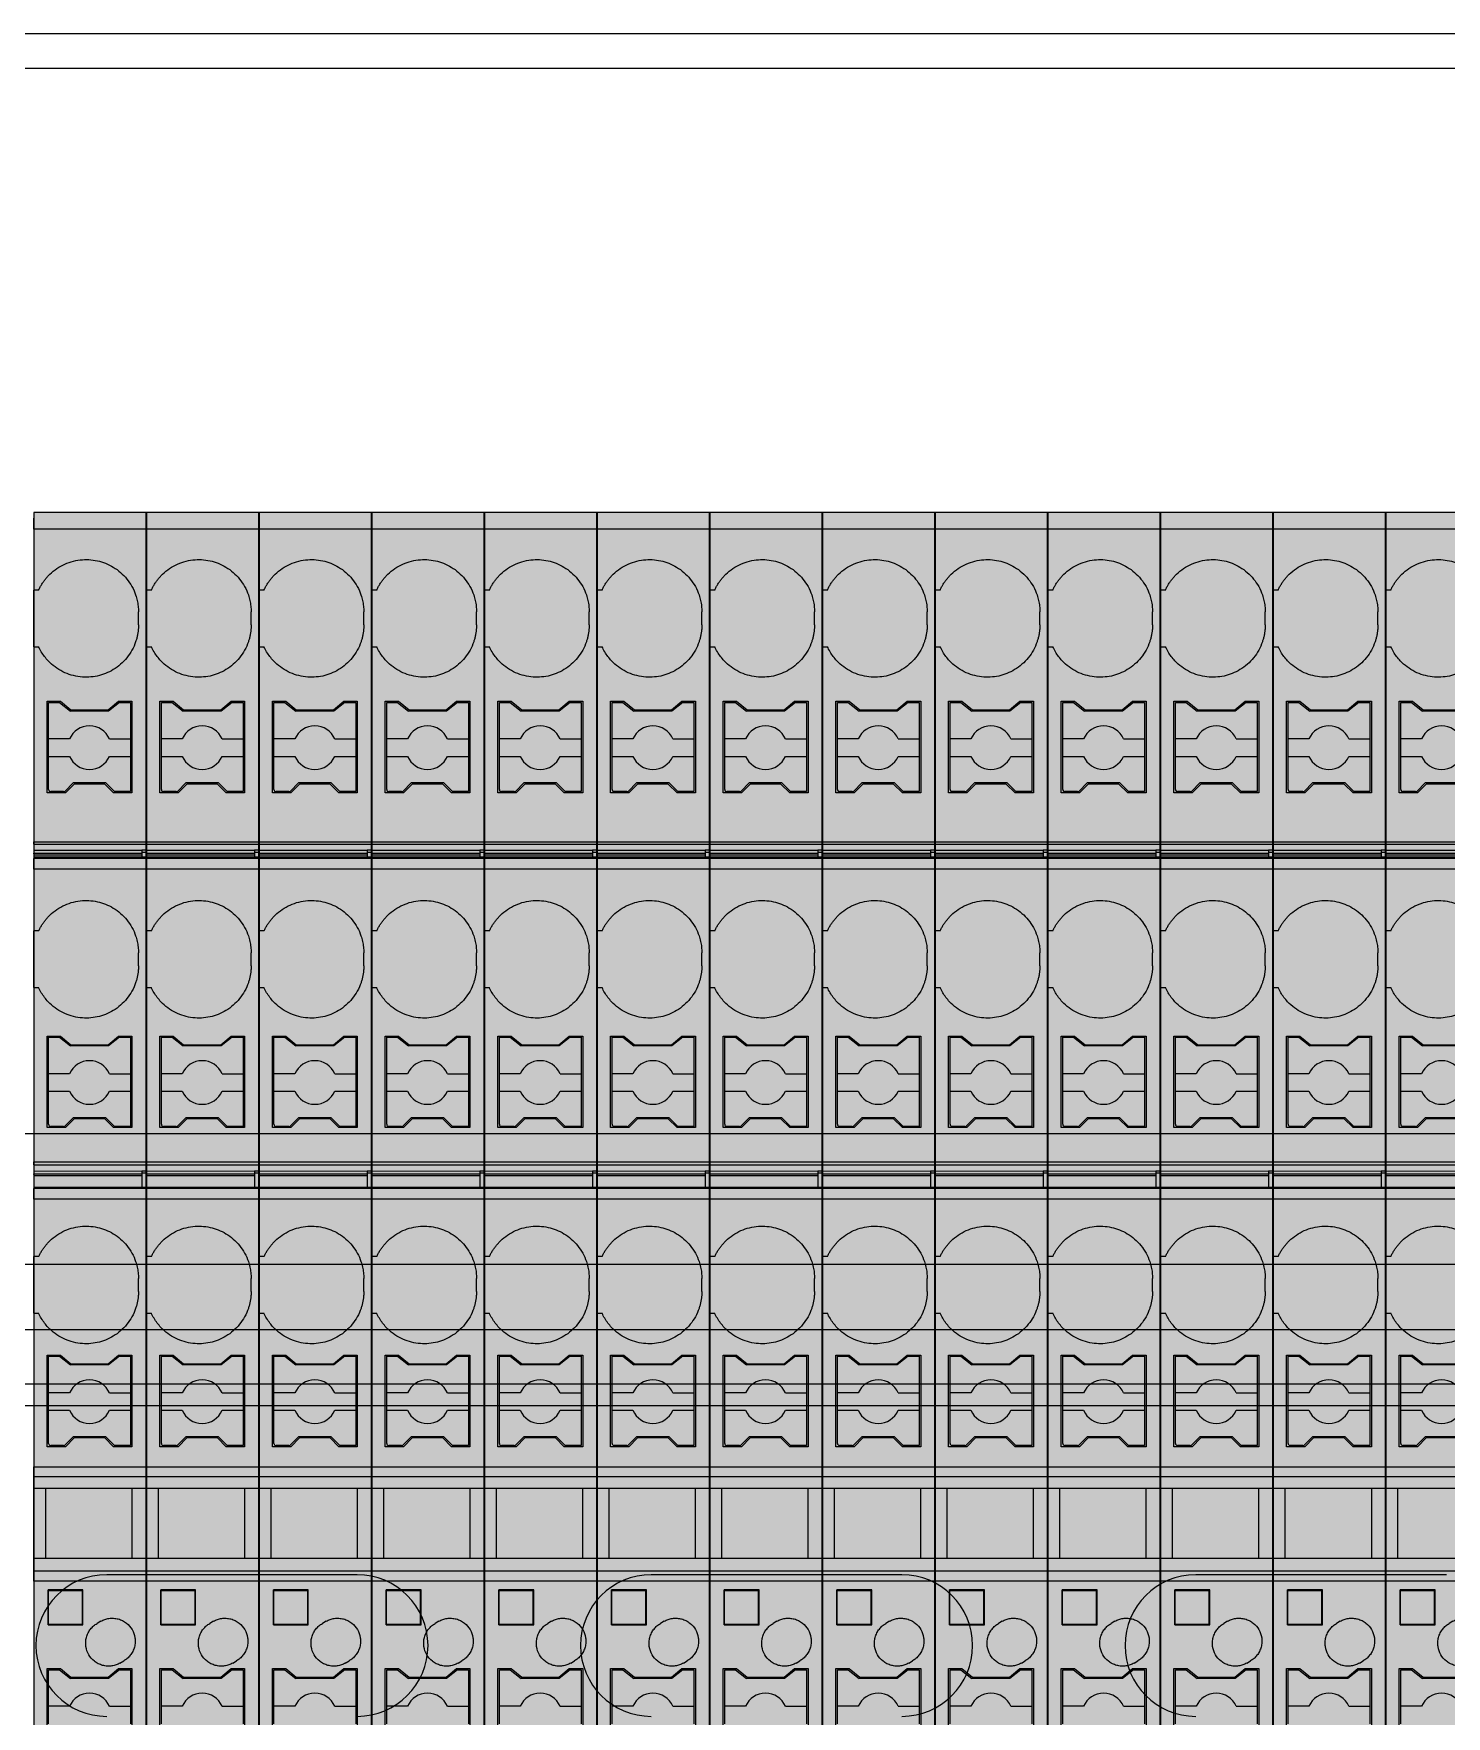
# Model space of a CAD drawing. Header units: millimetres. Extents: x -559267 to 5835, y 0 to 209897.
# Drawn here: x 1637.4 to 1702.3, y 3883.8 to 3961.1 of the extents above; entities that cross this region are included whole.
import ezdxf

# ---------------------------------------------------------------- set-up
doc = ezdxf.new("R2010")
doc.units = ezdxf.units.MM

# ---------------------------------------------------------------- blocks, each defined once
blk = doc.blocks.new('A$Cef57175d')
at = {"color": 7, "linetype": 'Continuous', "lineweight": 25}
for p, q in [((20, 148), (530, 148)), ((530, 146.4), (20, 146.4)), ((509.5, 97.5), (40.5, 97.5)), ((509.5, 91.5), (40.5, 91.5)), ((509.5, 86), (40.5, 86)), ((243.25, 77.25), (231.75, 77.25)), ((268.25, 77.25), (256.75, 77.25)), ((293.25, 77.25), (281.75, 77.25))]:
    blk.add_line(p, q, dxfattribs=at)
at = {"color": 8, "linetype": 'Continuous', "lineweight": 25}
for p, q in [((509.5, 88.5), (40.5, 88.5)), ((509.5, 85), (40.5, 85))]:
    blk.add_line(p, q, dxfattribs=at)
at = {"color": 7, "linetype": 'Continuous', "lineweight": 25}
for centre, start, end in [((231.75, 74), 90, 270), ((243.25, 74), 0, 90), ((256.75, 74), 90, 270), ((268.25, 74), 0, 90), ((281.75, 74), 90, 270), ((243.25, 74), 270, 0), ((268.25, 74), 270, 0)]:
    blk.add_arc(centre, 3.25, start, end, dxfattribs=at)
blk = doc.blocks.new('*U227')
blk.add_blockref('A$Cef57175d', (-12.005, 536.234))
blk = doc.blocks.new('VPR-2.5-3L-GY')
at = {"true_color": 0xc7c8ca}
h = blk.add_hatch(color=9, dxfattribs=at)
h.dxf.hatch_style = 1
h.paths.add_polyline_path([(5.15, 51.291), (0, 51.291), (0, -51.291), (5.15, -51.291)])
at = {"true_color": 0xcd6928}
h = blk.add_hatch(color=32, dxfattribs=at)
h.dxf.hatch_style = 1
h.paths.add_polyline_path([(4.502, 42.63), (3.881, 42.63), (3.402, 42.23), (1.702, 42.23), (1.214, 42.63), (0.602, 42.63), (0.602, 38.43), (1.443, 38.43), (1.843, 38.83), (3.26, 38.83), (3.66, 38.43), (4.502, 38.43)])
h = blk.add_hatch(color=32, dxfattribs=at)
h.dxf.hatch_style = 1
h.paths.add_polyline_path([(4.502, 27.257), (3.881, 27.257), (3.402, 26.857), (1.702, 26.857), (1.214, 27.257), (0.602, 27.257), (0.602, 23.057), (1.443, 23.057), (1.843, 23.457), (3.26, 23.457), (3.66, 23.057), (4.502, 23.057)])
h = blk.add_hatch(color=32, dxfattribs=at)
h.dxf.hatch_style = 1
h.paths.add_polyline_path([(4.502, 12.608), (3.881, 12.608), (3.402, 12.208), (1.702, 12.208), (1.214, 12.608), (0.602, 12.608), (0.602, 8.408), (1.443, 8.408), (1.843, 8.808), (3.26, 8.808), (3.66, 8.408), (4.502, 8.408)])
h = blk.add_hatch(color=32, dxfattribs=at)
h.dxf.hatch_style = 1
h.paths.add_polyline_path([(4.502, -1.779), (3.881, -1.779), (3.402, -2.179), (1.702, -2.179), (1.214, -1.779), (0.602, -1.779), (0.602, -5.979), (1.443, -5.979), (1.843, -5.579), (3.26, -5.579), (3.66, -5.979), (4.502, -5.979)])
at = {"color": 7, "linetype": 'Continuous', "lineweight": 25}
for p, q in [((5.15, 51.291), (0, 51.291)), ((0, 51.227), (0, 51.125)), ((5.15, 51.125), (5.15, 51.227)), ((5.15, 50.533), (0, 50.533)), ((0, 50.533), (0, 47.733)), ((5.15, 50.533), (5.15, 36.183)), ((0.218, 47.733), (0, 47.733)), ((0, 45.133), (0, 47.733)), ((4.8, 46.133), (4.8, 46.733)), ((0, 45.133), (0.218, 45.133)), ((0, 45.133), (0, 36.183)), ((0.677, 40.9), (0.677, 42.58)), ((0.677, 42.58), (1.177, 42.58)), ((1.177, 42.58), (1.677, 42.18)), ((3.927, 42.58), (3.427, 42.18)), ((3.927, 42.58), (4.427, 42.58)), ((4.427, 42.58), (4.427, 40.9)), ((3.427, 42.18), (1.677, 42.18)), ((1.635, 40.9), (0.677, 40.9)), ((0.677, 40.1), (0.677, 40.9)), ((3.468, 40.9), (4.427, 40.9)), ((4.427, 40.9), (4.427, 40.1)), ((0.677, 38.58), (0.677, 40.1)), ((0.677, 40.1), (1.635, 40.1)), ((3.468, 40.1), (4.427, 40.1)), ((4.427, 40.1), (4.427, 38.48)), ((1.802, 38.88), (1.431, 38.509)), ((3.302, 38.88), (1.802, 38.88)), ((3.702, 38.48), (3.302, 38.88)), ((1.36, 38.48), (0.777, 38.48)), ((4.427, 38.48), (3.702, 38.48)), ((0, 36.183), (5.15, 36.183)), ((0, 36.065), (5.15, 36.065)), ((0, 36.065), (0, 35.796)), ((0, 35.796), (4.95, 35.791)), ((0, 35.656), (4.95, 35.656)), ((0, 35.656), (0, 35.651)), ((0, 35.651), (4.95, 35.651)), ((4.95, 35.562), (0, 35.562)), ((5.15, 35.791), (4.95, 35.791)), ((5.15, 35.688), (4.95, 35.688)), ((4.95, 35.688), (4.95, 35.465)), ((5.15, 35.855), (5.15, 36.065)), ((5.15, 35.855), (5.15, 35.791)), ((5.15, 35.791), (5.15, 35.688)), ((5.15, 35.688), (5.15, 35.524)), ((5.15, 35.465), (0, 35.465)), ((5.15, 35.415), (0, 35.415)), ((5.15, 34.918), (0, 34.918)), ((0, 34.918), (0, 32.083)), ((5.15, 34.918), (5.15, 21.483)), ((0.218, 32.083), (0, 32.083)), ((0, 29.483), (0, 32.083)), ((4.8, 30.483), (4.8, 31.083)), ((0, 29.483), (0.218, 29.483)), ((0, 29.483), (0, 21.483)), ((0.677, 25.527), (0.677, 27.207)), ((0.677, 27.207), (1.177, 27.207)), ((1.177, 27.207), (1.677, 26.807)), ((3.927, 27.207), (3.427, 26.807)), ((3.927, 27.207), (4.427, 27.207)), ((4.427, 27.207), (4.427, 25.527)), ((3.427, 26.807), (1.677, 26.807)), ((1.635, 25.527), (0.677, 25.527)), ((0.677, 24.727), (0.677, 25.527)), ((3.468, 25.527), (4.427, 25.527)), ((4.427, 25.527), (4.427, 24.727)), ((0.677, 23.207), (0.677, 24.727)), ((0.677, 24.727), (1.635, 24.727)), ((3.468, 24.727), (4.427, 24.727)), ((4.427, 24.727), (4.427, 23.107)), ((1.802, 23.507), (1.431, 23.136)), ((3.302, 23.507), (1.802, 23.507)), ((3.702, 23.107), (3.302, 23.507)), ((1.36, 23.107), (0.777, 23.107)), ((4.427, 23.107), (3.702, 23.107)), ((0, 21.483), (5.15, 21.483)), ((0, 21.352), (5.15, 21.352)), ((0, 21.352), (0, 21.067)), ((0, 21.067), (4.95, 21.062)), ((0, 20.933), (4.95, 20.933)), ((0, 20.933), (0, 20.93)), ((0, 20.93), (4.95, 20.93)), ((5.15, 21.062), (4.95, 21.062)), ((5.15, 20.958), (4.95, 20.958)), ((4.95, 20.958), (4.95, 20.301)), ((5.15, 21.128), (5.15, 21.352)), ((5.15, 21.128), (5.15, 21.062)), ((5.15, 20.958), (5.15, 20.357)), ((4.95, 20.848), (0, 20.848)), ((0, 20.848), (0, 20.416)), ((5.15, 20.301), (0, 20.301)), ((5.15, 20.298), (0, 20.298)), ((5.15, 20.26), (0, 20.26)), ((5.15, 19.768), (0, 19.768)), ((0, 19.768), (0, 17.133)), ((5.15, 19.768), (5.15, 7.484)), ((0.218, 17.133), (0, 17.133)), ((0, 14.533), (0, 17.133)), ((4.8, 15.533), (4.8, 16.133)), ((0, 14.533), (0, 7.484)), ((0, 14.533), (0.218, 14.533)), ((0.677, 10.878), (0.677, 12.558)), ((0.677, 12.558), (1.177, 12.558)), ((1.177, 12.558), (1.677, 12.158)), ((3.927, 12.558), (3.427, 12.158)), ((3.927, 12.558), (4.427, 12.558)), ((4.427, 12.558), (4.427, 10.878)), ((3.427, 12.158), (1.677, 12.158)), ((1.635, 10.878), (0.677, 10.878)), ((0.677, 10.078), (0.677, 10.878)), ((3.468, 10.878), (4.427, 10.878)), ((4.427, 10.878), (4.427, 10.078)), ((0.677, 8.558), (0.677, 10.078)), ((0.677, 10.078), (1.635, 10.078)), ((3.468, 10.078), (4.427, 10.078)), ((4.427, 10.078), (4.427, 8.458)), ((1.802, 8.858), (1.431, 8.487)), ((3.302, 8.858), (1.802, 8.858)), ((3.702, 8.458), (3.302, 8.858)), ((1.36, 8.458), (0.777, 8.458)), ((4.427, 8.458), (3.702, 8.458)), ((0, 7.484), (5.15, 7.484)), ((5.15, 7.024), (0, 7.024)), ((0, 6.483), (0, 7.024)), ((5.15, 6.483), (5.15, 7.024)), ((5.15, 6.483), (0, 6.483)), ((0, 3.283), (0, 6.483)), ((0.55, 3.283), (0.55, 6.483)), ((4.5, 6.483), (4.5, 3.283)), ((5.15, 6.483), (5.15, 3.283)), ((0, 3.283), (5.15, 3.283)), ((0, 2.694), (0, 3.283)), ((5.15, 2.694), (5.15, 3.283)), ((5.15, 2.694), (0, 2.694)), ((5.15, 2.234), (0, 2.234)), ((0, 2.234), (0, -7.767)), ((2.253, 1.836), (0.647, 1.836)), ((0.647, 0.231), (0.647, 1.836)), ((0.672, 1.811), (0.647, 1.836)), ((0.672, 1.811), (2.228, 1.811)), ((0.672, 0.256), (0.672, 1.811)), ((2.228, 1.811), (2.253, 1.836)), ((2.228, 0.256), (2.228, 1.811)), ((2.253, 0.231), (2.253, 1.836)), ((5.15, 2.234), (5.15, -13.066)), ((0.647, 0.231), (0.672, 0.256)), ((0.647, 0.231), (2.253, 0.231)), ((0.672, 0.256), (2.228, 0.256)), ((2.253, 0.231), (2.228, 0.256)), ((3.075, 0.393), (2.902, 0.293)), ((3.952, -1.526), (4.125, -1.426)), ((0.677, -3.509), (0.677, -1.829)), ((0.677, -1.829), (1.177, -1.829)), ((1.177, -1.829), (1.677, -2.229)), ((3.427, -2.229), (1.677, -2.229)), ((3.927, -1.829), (3.427, -2.229)), ((3.927, -1.829), (4.427, -1.829)), ((4.427, -1.829), (4.427, -3.509)), ((1.635, -3.509), (0.677, -3.509)), ((0.677, -4.309), (0.677, -3.509)), ((3.468, -3.509), (4.427, -3.509)), ((4.427, -3.509), (4.427, -4.309))]:
    blk.add_line(p, q, dxfattribs=at)
blk.add_lwpolyline([(5.15, -51.291), (5.15, 51.291), (0, 51.291), (0, -51.291), (5.15, -51.291)])
for points in [[(0.602, 38.43), (0.602, 42.63), (1.214, 42.63), (1.702, 42.23), (3.402, 42.23), (3.881, 42.63), (4.502, 42.63), (4.502, 38.43), (3.66, 38.43), (3.26, 38.83), (1.843, 38.83), (1.443, 38.43)], [(0.602, 23.057), (0.602, 27.257), (1.214, 27.257), (1.702, 26.857), (3.402, 26.857), (3.881, 27.257), (4.502, 27.257), (4.502, 23.057), (3.66, 23.057), (3.26, 23.457), (1.843, 23.457), (1.443, 23.057)], [(0.602, 8.408), (0.602, 12.608), (1.214, 12.608), (1.702, 12.208), (3.402, 12.208), (3.881, 12.608), (4.502, 12.608), (4.502, 8.408), (3.66, 8.408), (3.26, 8.808), (1.843, 8.808), (1.443, 8.408)], [(0.602, -5.979), (0.602, -1.779), (1.214, -1.779), (1.702, -2.179), (3.402, -2.179), (3.881, -1.779), (4.502, -1.779), (4.502, -5.979), (3.66, -5.979), (3.26, -5.579), (1.843, -5.579), (1.443, -5.979)]]:
    blk.add_lwpolyline(points, close=True, dxfattribs=at)
for centre, radius, start, end in [((2.552, 40.5), 1, 23.57818, 156.42182), ((2.552, 40.5), 1, 203.57818, 336.42182), ((0.777, 38.58), 0.1, 180, 270), ((1.36, 38.58), 0.1, 270, 315), ((2.552, 25.127), 1, 23.57818, 156.42182), ((2.552, 25.127), 1, 203.57818, 336.42182), ((0.777, 23.207), 0.1, 180, 270), ((1.36, 23.207), 0.1, 270, 315), ((2.552, 10.478), 1, 23.57818, 156.42182), ((2.552, 10.478), 1, 203.57818, 336.42182), ((0.777, 8.558), 0.1, 180, 270), ((1.36, 8.558), 0.1, 270, 315), ((2.552, -3.909), 1, 23.57818, 156.42182)]:
    blk.add_arc(centre, radius, start, end, dxfattribs=at)
for points, knots in [([(0, 50.533), (0, 50.554), (0, 50.596), (0, 50.658), (0, 50.73), (0, 50.81), (0, 50.889), (0, 50.954), (0, 51), (0, 51.029), (0, 51.032), (0, 51.033)], [0, 0, 0, 0, 0.079597, 0.159223, 0.240129, 0.368602, 0.500069, 0.628543, 0.760011, 0.879282, 1, 1, 1, 1]), ([(5.15, 50.533), (5.15, 50.664), (5.15, 50.794), (5.15, 50.98), (5.15, 51.033), (5.15, 51.033)], [0, 0, 0, 0, 0.5, 0.5, 1, 1, 1, 1]), ([(0.218, 47.733), (0.241, 47.781), (0.287, 47.876), (0.367, 48.012), (0.455, 48.143), (0.552, 48.267), (0.714, 48.45), (0.964, 48.672), (1.322, 48.891), (1.713, 49.046), (2.246, 49.154), (2.921, 49.121), (3.549, 48.87), (3.988, 48.55), (4.278, 48.246), (4.513, 47.898), (4.662, 47.56), (4.747, 47.257), (4.792, 46.997), (4.797, 46.821), (4.8, 46.733)], [0, 0, 0, 0, 0.024394, 0.048636, 0.072831, 0.097085, 0.121504, 0.185849, 0.250275, 0.31462, 0.379045, 0.500019, 0.620993, 0.685337, 0.749763, 0.814108, 0.878533, 0.919087, 0.959411, 1, 1, 1, 1]), ([(4.8, 46.133), (4.799, 46.081), (4.797, 45.975), (4.781, 45.818), (4.755, 45.663), (4.719, 45.509), (4.648, 45.275), (4.513, 44.969), (4.279, 44.621), (3.988, 44.317), (3.549, 43.997), (2.921, 43.746), (2.246, 43.712), (1.714, 43.82), (1.323, 43.975), (0.964, 44.195), (0.688, 44.44), (0.484, 44.68), (0.335, 44.898), (0.257, 45.055), (0.218, 45.133)], [0, 0, 0, 0, 0.024394, 0.048636, 0.072831, 0.097085, 0.121504, 0.185849, 0.250275, 0.31462, 0.379045, 0.500019, 0.620993, 0.685337, 0.749763, 0.814108, 0.878533, 0.919087, 0.959411, 1, 1, 1, 1]), ([(0, 36.065), (0, 36.076), (0, 36.099), (0, 36.128), (0, 36.156), (0, 36.179), (0, 36.182), (0, 36.183)], [0, 0, 0, 0, 0.1671802, 0.3318902, 0.5004135, 0.7494531, 1, 1, 1, 1]), ([(0, 35.796), (0, 35.768), (0, 35.734), (0, 35.68), (0, 35.661), (0, 35.656)], [0, 0, 0, 0, 0.5, 0.5, 1, 1, 1, 1]), ([(0, 35.621), (0, 35.628), (0, 35.643), (0, 35.648), (0, 35.651)], [0, 0, 0, 0, 0.497129, 1, 1, 1, 1]), ([(0, 34.918), (0, 34.937), (0, 34.977), (0, 35.035), (0, 35.102), (0, 35.178), (0, 35.254), (0, 35.319), (0, 35.367), (0, 35.402), (0, 35.411), (0, 35.415)], [0, 0, 0, 0, 0.0800126, 0.1601253, 0.2414441, 0.3692652, 0.5000614, 0.6278835, 0.7586808, 0.8786191, 1, 1, 1, 1]), ([(5.15, 34.918), (5.15, 35.04), (5.15, 35.162), (5.15, 35.343), (5.15, 35.402), (5.15, 35.415)], [0, 0, 0, 0, 0.5, 0.5, 1, 1, 1, 1]), ([(0.218, 32.083), (0.241, 32.131), (0.287, 32.226), (0.367, 32.362), (0.455, 32.493), (0.552, 32.617), (0.714, 32.8), (0.964, 33.022), (1.322, 33.241), (1.713, 33.396), (2.246, 33.504), (2.921, 33.471), (3.549, 33.22), (3.988, 32.9), (4.278, 32.596), (4.513, 32.248), (4.662, 31.91), (4.747, 31.607), (4.792, 31.347), (4.797, 31.171), (4.8, 31.083)], [0, 0, 0, 0, 0.024394, 0.048636, 0.072831, 0.097085, 0.121504, 0.185849, 0.250275, 0.31462, 0.379045, 0.500019, 0.620993, 0.685337, 0.749763, 0.814108, 0.878533, 0.919087, 0.959411, 1, 1, 1, 1]), ([(4.8, 30.483), (4.799, 30.431), (4.797, 30.325), (4.781, 30.168), (4.755, 30.013), (4.719, 29.859), (4.648, 29.625), (4.513, 29.319), (4.279, 28.971), (3.988, 28.667), (3.549, 28.347), (2.921, 28.096), (2.246, 28.062), (1.714, 28.17), (1.323, 28.325), (0.964, 28.545), (0.688, 28.79), (0.484, 29.03), (0.335, 29.248), (0.257, 29.405), (0.218, 29.483)], [0, 0, 0, 0, 0.0243942, 0.0486358, 0.0728305, 0.0970848, 0.1215043, 0.1858492, 0.2502747, 0.3146196, 0.3790451, 0.5000188, 0.6209926, 0.6853375, 0.749763, 0.8141079, 0.8785334, 0.9190869, 0.9594114, 1, 1, 1, 1]), ([(0, 21.352), (0, 21.364), (0, 21.389), (0, 21.422), (0, 21.453), (0, 21.478), (0, 21.482), (0, 21.483)], [0, 0, 0, 0, 0.167329, 0.331784, 0.500465, 0.749473, 1, 1, 1, 1]), ([(0, 21.067), (0, 21.038), (0, 21.005), (0, 20.953), (0, 20.936), (0, 20.933)], [0, 0, 0, 0, 0.5, 0.5, 1, 1, 1, 1]), ([(0, 20.904), (0, 20.911), (0, 20.924), (0, 20.928), (0, 20.93)], [0, 0, 0, 0, 0.497129, 1, 1, 1, 1]), ([(5.15, 21.352), (5.15, 21.39), (5.15, 21.424), (5.15, 21.471), (5.15, 21.483), (5.15, 21.483)], [0, 0, 0, 0, 0.5, 0.5, 1, 1, 1, 1]), ([(5.15, 21.062), (5.15, 21.053), (5.15, 21.045), (5.15, 21.036), (5.15, 21.027), (5.15, 21.018), (5.15, 21.009), (5.15, 20.992), (5.15, 20.975), (5.15, 20.958)], [0, 0, 0, 0, 0.0000268555, 0.0000268555, 0.0000268555, 0.000053711, 0.000053711, 0.000053711, 0.0001048413, 0.0001048413, 0.0001048413, 0.0001048413]), ([(0, 19.768), (0, 19.792), (0, 19.838), (0, 19.906), (0, 19.971), (0, 20.033), (0, 20.095), (0, 20.155), (0, 20.204), (0, 20.242), (0, 20.254), (0, 20.26)], [0, 0, 0, 0, 0.101572, 0.200381, 0.298422, 0.397735, 0.500284, 0.627642, 0.757961, 0.878261, 1, 1, 1, 1]), ([(5.15, 19.768), (5.15, 19.884), (5.15, 20), (5.15, 20.178), (5.15, 20.24), (5.15, 20.26)], [0, 0, 0, 0, 0.5, 0.5, 1, 1, 1, 1]), ([(0.218, 17.133), (0.241, 17.181), (0.287, 17.276), (0.367, 17.412), (0.455, 17.543), (0.552, 17.667), (0.714, 17.85), (0.964, 18.072), (1.322, 18.291), (1.713, 18.446), (2.246, 18.554), (2.921, 18.521), (3.549, 18.27), (3.988, 17.95), (4.278, 17.646), (4.513, 17.298), (4.662, 16.96), (4.747, 16.657), (4.792, 16.397), (4.797, 16.221), (4.8, 16.133)], [0, 0, 0, 0, 0.024394, 0.048636, 0.072831, 0.097085, 0.121504, 0.185849, 0.250275, 0.31462, 0.379045, 0.500019, 0.620993, 0.685337, 0.749763, 0.814108, 0.878533, 0.919087, 0.959411, 1, 1, 1, 1]), ([(4.8, 15.533), (4.799, 15.481), (4.797, 15.375), (4.781, 15.218), (4.755, 15.063), (4.719, 14.909), (4.648, 14.675), (4.513, 14.369), (4.279, 14.021), (3.988, 13.717), (3.549, 13.397), (2.921, 13.146), (2.246, 13.112), (1.714, 13.22), (1.323, 13.375), (0.964, 13.595), (0.688, 13.84), (0.484, 14.08), (0.335, 14.298), (0.257, 14.455), (0.218, 14.533)], [0, 0, 0, 0, 0.0243942, 0.0486358, 0.0728305, 0.0970848, 0.1215043, 0.1858492, 0.2502747, 0.3146196, 0.3790451, 0.5000188, 0.6209926, 0.6853375, 0.749763, 0.8141079, 0.8785334, 0.9190869, 0.9594114, 1, 1, 1, 1]), ([(0, 7.024), (0, 7.034), (0, 7.055), (0, 7.098), (0, 7.148), (0, 7.226), (0, 7.337), (0, 7.435), (0, 7.484)], [0, 0, 0, 0, 0.1259506, 0.2495429, 0.37352, 0.5005997, 0.7495449, 1, 1, 1, 1]), ([(5.15, 7.024), (5.15, 7.062), (5.15, 7.127), (5.15, 7.289), (5.15, 7.387), (5.15, 7.484)], [0, 0, 0, 0, 0.5, 0.5, 1, 1, 1, 1]), ([(0, 2.234), (0, 2.258), (0, 2.307), (0, 2.378), (0, 2.447), (0, 2.531), (0, 2.627), (0, 2.672), (0, 2.694)], [0, 0, 0, 0, 0.125951, 0.249543, 0.37352, 0.5006, 0.749545, 1, 1, 1, 1]), ([(5.15, 2.234), (5.15, 2.326), (5.15, 2.426), (5.15, 2.594), (5.15, 2.658), (5.15, 2.694)], [0, 0, 0, 0, 0.5, 0.5, 1, 1, 1, 1]), ([(3.952, -1.526), (3.923, -1.542), (3.865, -1.573), (3.773, -1.61), (3.678, -1.638), (3.543, -1.664), (3.366, -1.673), (3.153, -1.638), (2.952, -1.561), (2.72, -1.413), (2.495, -1.154), (2.384, -0.831), (2.371, -0.556), (2.406, -0.343), (2.482, -0.141), (2.596, 0.035), (2.736, 0.185), (2.846, 0.257), (2.902, 0.293)], [0, 0, 0, 0, 0.030168, 0.060086, 0.090023, 0.12025, 0.185229, 0.25037, 0.315349, 0.38049, 0.500065, 0.619641, 0.684619, 0.749761, 0.814739, 0.87988, 0.9399, 1, 1, 1, 1]), ([(3.075, 0.393), (3.104, 0.409), (3.162, 0.44), (3.254, 0.477), (3.349, 0.505), (3.484, 0.531), (3.661, 0.539), (3.873, 0.505), (4.075, 0.428), (4.307, 0.28), (4.531, 0.021), (4.643, -0.302), (4.656, -0.577), (4.621, -0.79), (4.545, -0.992), (4.431, -1.168), (4.291, -1.318), (4.18, -1.39), (4.125, -1.426)], [0, 0, 0, 0, 0.030168, 0.060086, 0.090023, 0.12025, 0.185229, 0.25037, 0.315349, 0.38049, 0.500065, 0.619641, 0.684619, 0.749761, 0.814739, 0.87988, 0.9399, 1, 1, 1, 1])]:
    blk.add_open_spline(points, degree=3, knots=knots, dxfattribs=at)
for points in [[(4.95, 35.791), (4.95, 35.759), (4.95, 35.723), (4.95, 35.688)], [(5.15, 36.065), (5.15, 36.135), (5.15, 36.183), (5.15, 36.183)], [(4.95, 21.062), (4.95, 21.029), (4.95, 20.992), (4.95, 20.958)]]:
    blk.add_open_spline(points, degree=3, dxfattribs=at)
blk = doc.blocks.new('*U229')
blk.add_blockref('VPR-2.5-3L-GY', (-2.575, 0))
blk = doc.blocks.new('*U230')
at = {"color": 0, "linetype": 'ByBlock', "lineweight": -2, "transparency": 16777216}
for p in [(15.518, 0), (20.691, 0), (25.863, 0), (31.036, 0), (36.209, 0), (41.382, 0), (46.554, 0), (51.727, 0), (56.9, 0), (62.072, 0), (67.245, 0), (72.418, 0), (77.59, 0)]:
    blk.add_blockref('*U229', p, dxfattribs=at)

msp = doc.modelspace()

# ---------------------------------------------------------------- block references
for name, p in [('*U227', (1421.031, 3276.819)), ('*U230', (1624.49, 3887.775))]:
    msp.add_blockref(name, p)

doc.saveas('drawing.dxf')
